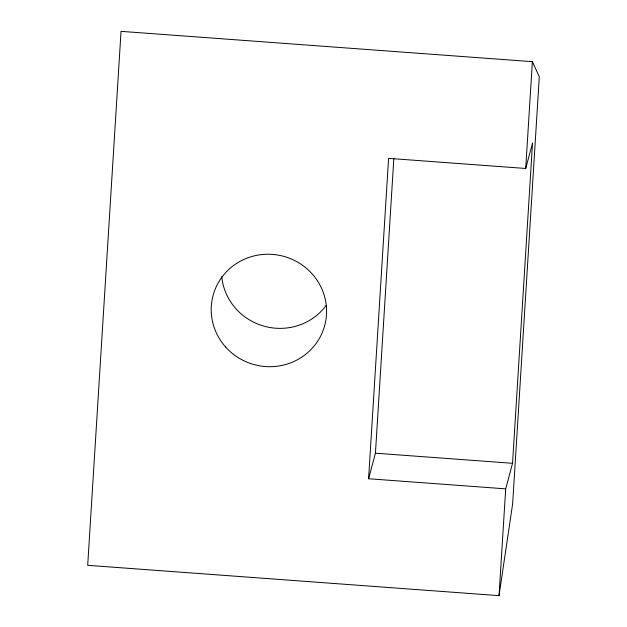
<?xml version="1.0" encoding="UTF-8"?>
<svg xmlns="http://www.w3.org/2000/svg" width="627" height="627" viewBox="0 0 627 627"><rect width="100%" height="100%" fill="white"/><g stroke="black" fill="none" stroke-linecap="round" stroke-linejoin="round"><path stroke-width="0.94" d="M505.699 488.856L368.582 478.746L388.591 158.365L525.708 168.475L532.55 142.925L512.541 463.306L505.699 488.856L499.029 595.65L87.694 565.319L121.042 31.35L532.378 61.681L539.306 76.753L512.627 503.928L499.029 595.65M368.582 478.746L375.432 453.196L393.85 158.216M525.708 168.475L532.378 61.681M375.432 453.196L512.541 463.306M326.228 305.349A57.802 56.109 15 0 1 264.328 326.259A57.802 56.109 15 0 1 221.746 276.726M225.704 347.107A57.802 56.109 15 0 0 323.618 329.081A57.802 56.109 15 0 0 257.376 255.213A57.802 56.109 15 0 0 225.704 347.107"/></g></svg>
